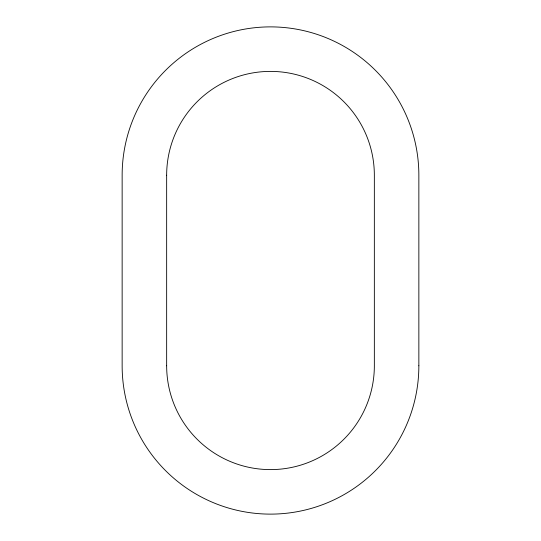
<?xml version="1.0" encoding="UTF-8"?>
<svg xmlns="http://www.w3.org/2000/svg" width="541" height="541" viewBox="0 0 541 541"><rect width="100%" height="100%" fill="white"/><g stroke="black" fill="none" stroke-linecap="round" stroke-linejoin="round"><path stroke-width="0.81" d="M166.655 175.237L166.655 365.763M166.655 365.763A103.845 103.845 0 0 0 270.5 469.608A103.845 103.845 0 0 0 374.352 365.763L374.345 175.237A103.845 103.845 0 0 0 270.5 71.392A103.845 103.845 0 0 0 166.655 175.237M418.856 365.763L418.856 175.237A148.356 148.356 0 0 0 270.5 26.881A148.356 148.356 0 0 0 122.144 175.237L122.144 365.763A148.356 148.356 0 0 0 270.5 514.119A148.356 148.356 0 0 0 418.856 365.763"/></g></svg>
